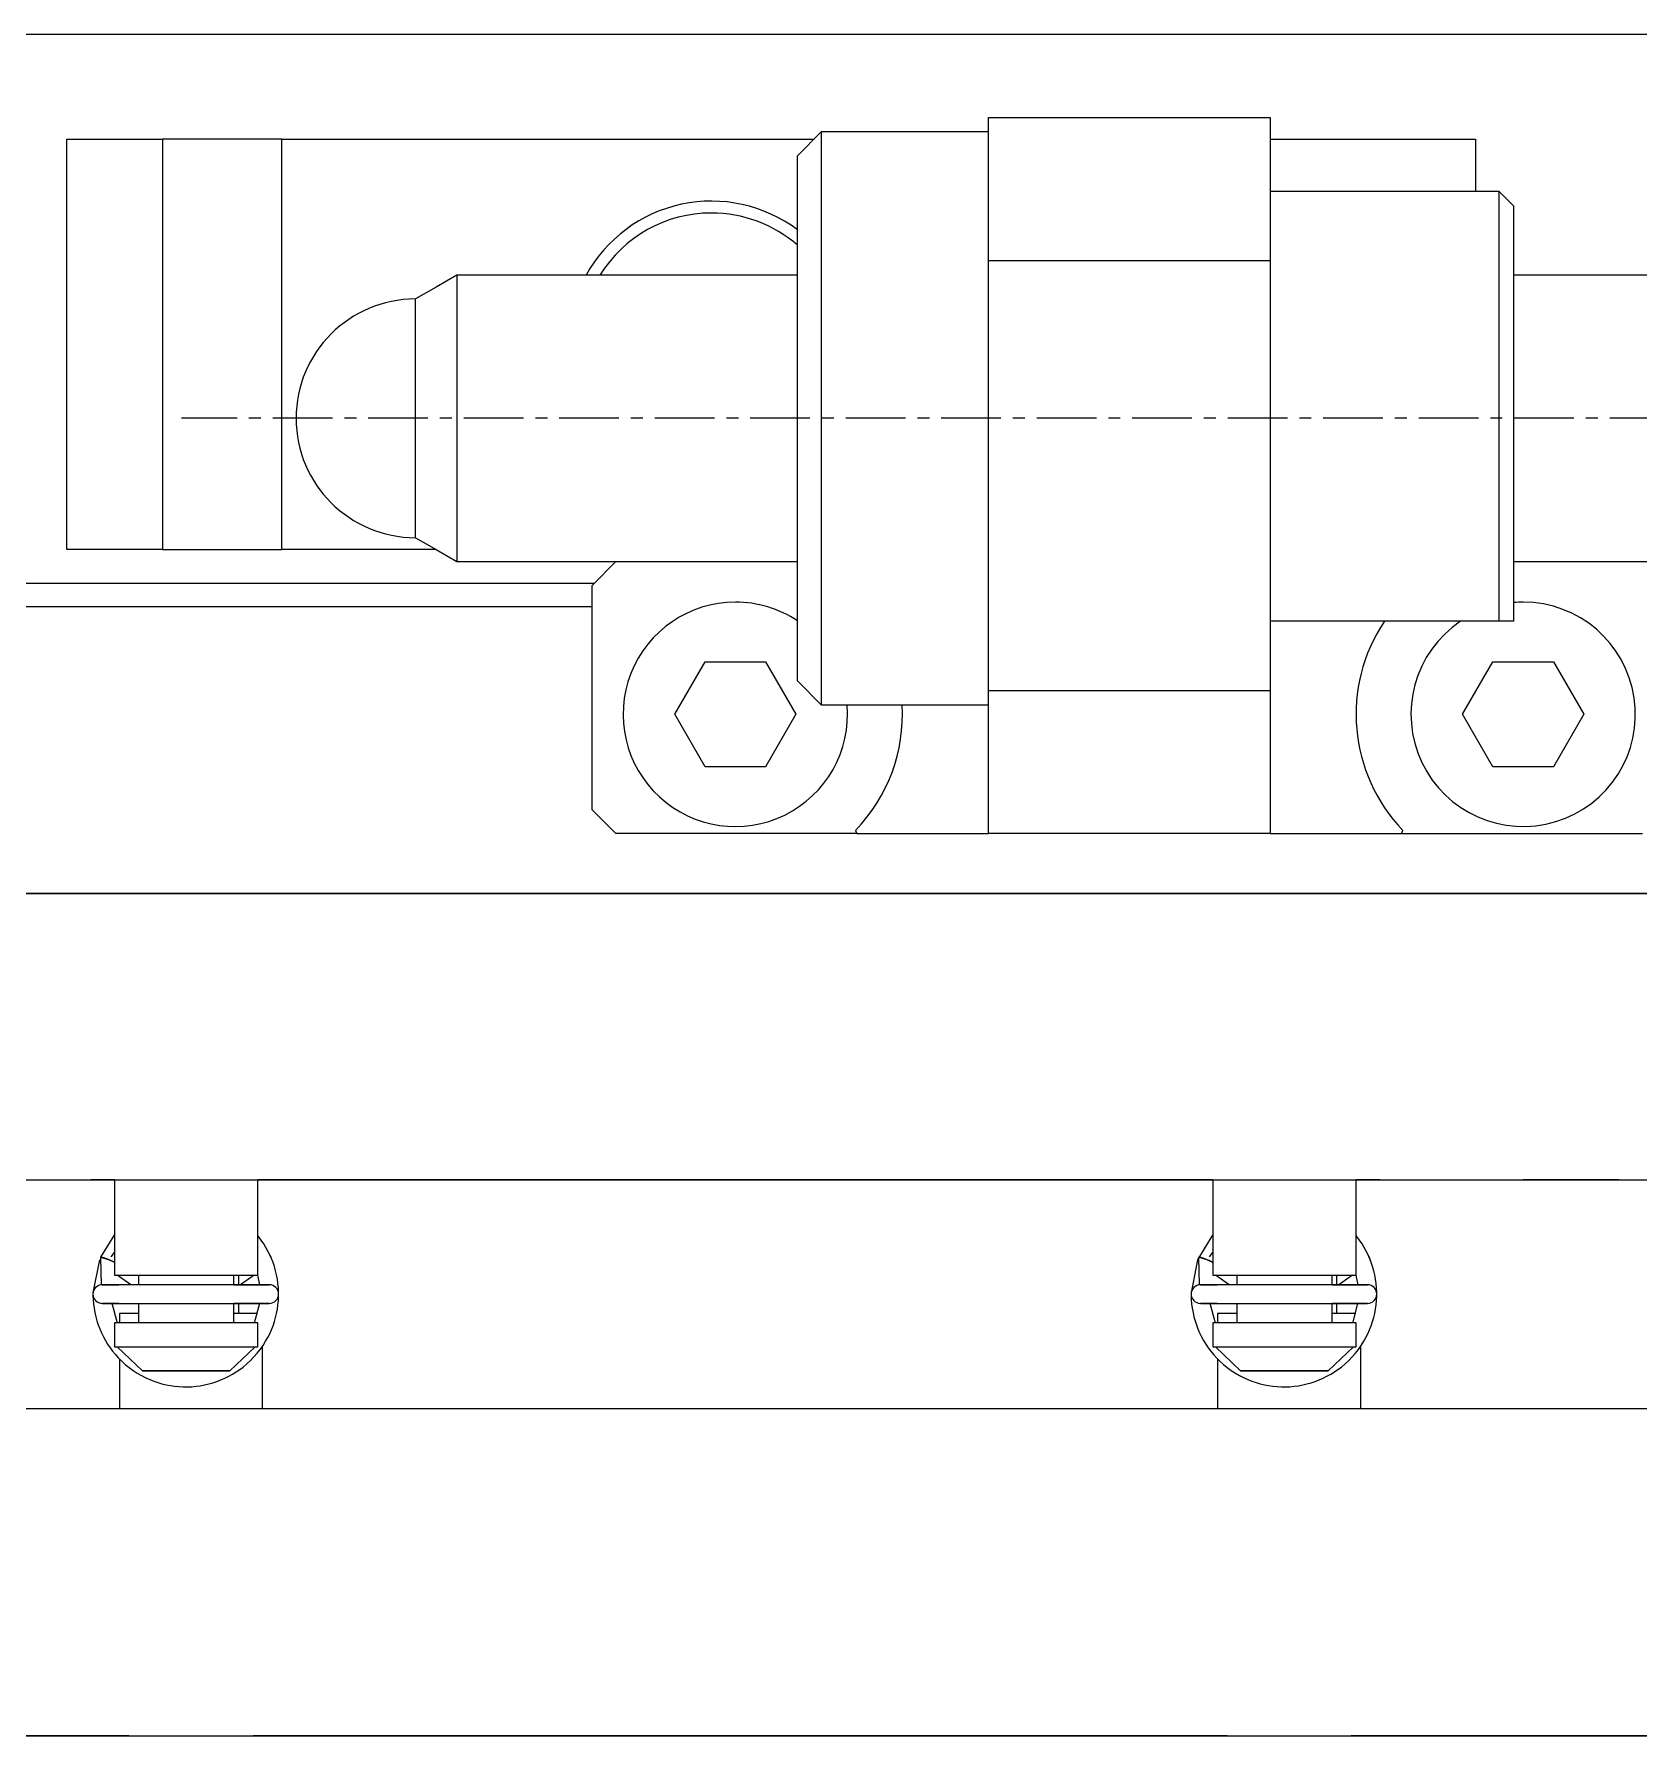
# Model space of a CAD drawing. Extents: x 570 to 820, y 66 to 265.
# Drawn here: x 606.12 to 639.73, y 115.5 to 151.15 of the extents above; entities that cross this region are included whole.
import ezdxf

# ---------------------------------------------------------------- set-up
doc = ezdxf.new("R2010")
doc.units = 0
doc.linetypes.add('CENTER', pattern=[2, 1.25, -0.25, 0.25, -0.25])
doc.layers.get('0').update_dxf_attribs({"linetype": 'CONTINUOUS'})
doc.layers.add('CENTER', color=1, linetype='CENTER')

msp = doc.modelspace()

# ---------------------------------------------------------------- linework, layer by layer
at = {"color": 7, "linetype": 'CONTINUOUS'}
for p, q in [((586.306, 151.153), (655.306, 151.153)), ((626.106, 146.403), (626.106, 149.403)), ((626.106, 149.403), (632.006, 149.403)), ((632.006, 149.403), (632.006, 146.403)), ((622.606, 149.103), (622.106, 148.603)), ((626.106, 149.103), (622.606, 149.103)), ((622.606, 149.103), (622.606, 137.103)), ((606.806, 140.353), (606.806, 148.953)), ((606.806, 148.953), (608.806, 148.953)), ((611.306, 148.953), (608.806, 148.953)), ((608.806, 148.953), (608.806, 140.353)), ((611.306, 148.953), (622.456, 148.953)), ((611.306, 140.353), (611.306, 148.953)), ((632.006, 148.953), (636.306, 148.953)), ((636.306, 148.953), (636.306, 147.853)), ((622.106, 137.603), (622.106, 148.603)), ((636.806, 147.853), (632.006, 147.853)), ((637.106, 147.553), (636.806, 147.853)), ((636.806, 138.853), (636.806, 147.853)), ((637.106, 147.553), (637.106, 138.853)), ((626.106, 137.403), (626.106, 146.403)), ((632.006, 146.403), (626.106, 146.403)), ((632.006, 146.403), (632.006, 137.403)), ((614.539, 145.853), (614.106, 145.603)), ((614.972, 146.103), (614.539, 145.853)), ((622.106, 146.103), (614.972, 146.103)), ((614.972, 146.103), (614.972, 143.075)), ((646.111, 146.103), (637.106, 146.103)), ((614.106, 143.08), (614.106, 145.603)), ((614.106, 140.603), (614.106, 143.08)), ((614.972, 143.075), (614.972, 140.103)), ((614.106, 140.603), (614.539, 140.353)), ((608.806, 140.353), (606.806, 140.353)), ((608.806, 140.353), (611.306, 140.353)), ((614.539, 140.353), (611.306, 140.353)), ((614.539, 140.353), (614.972, 140.103)), ((614.972, 140.103), (622.106, 140.103)), ((618.306, 140.103), (617.806, 139.603)), ((637.106, 140.103), (646.106, 140.103)), ((586.306, 139.653), (617.856, 139.653)), ((617.806, 134.903), (617.806, 139.603)), ((617.806, 139.153), (586.306, 139.153)), ((636.806, 138.853), (632.006, 138.853)), ((637.106, 138.853), (636.806, 138.853)), ((619.536, 136.903), (620.171, 138.003)), ((620.171, 138.003), (621.441, 138.003)), ((621.441, 138.003), (622.076, 136.903)), ((636.036, 136.903), (636.671, 138.003)), ((636.671, 138.003), (637.941, 138.003)), ((637.941, 138.003), (638.576, 136.903)), ((622.106, 137.603), (622.606, 137.103)), ((626.106, 134.403), (626.106, 137.403)), ((626.106, 137.403), (632.006, 137.403)), ((632.006, 137.403), (632.006, 134.403)), ((620.171, 135.803), (619.536, 136.903)), ((622.076, 136.903), (621.441, 135.803)), ((622.606, 137.103), (626.106, 137.103)), ((636.671, 135.803), (636.036, 136.903)), ((638.576, 136.903), (637.941, 135.803)), ((621.441, 135.803), (620.171, 135.803)), ((637.941, 135.803), (636.671, 135.803)), ((617.806, 134.903), (618.306, 134.403)), ((623.353, 134.403), (618.306, 134.403)), ((623.324, 134.472), (623.353, 134.403)), ((623.353, 134.403), (626.106, 134.403)), ((632.006, 134.403), (626.106, 134.403)), ((632.006, 134.403), (634.758, 134.403)), ((634.758, 134.403), (634.788, 134.472)), ((634.758, 134.403), (639.806, 134.403)), ((655.306, 133.153), (586.306, 133.153)), ((586.306, 133.153), (655.306, 133.153)), ((594.606, 127.153), (647.006, 127.153)), ((607.806, 127.153), (607.306, 127.153)), ((607.806, 127.153), (607.806, 125.153)), ((610.806, 125.153), (610.806, 127.153)), ((630.806, 127.153), (610.806, 127.153)), ((630.806, 127.153), (630.806, 125.153)), ((634.306, 127.153), (633.806, 127.153)), ((633.806, 125.153), (633.806, 127.153)), ((639.306, 127.153), (637.306, 127.153)), ((607.805, 126.006), (607.513, 125.534)), ((610.819, 125.967), (610.806, 125.983)), ((610.877, 125.89), (610.819, 125.967)), ((610.931, 125.81), (610.877, 125.89)), ((630.805, 126.006), (630.488, 125.473)), ((633.819, 125.967), (633.806, 125.983)), ((633.877, 125.89), (633.819, 125.967)), ((633.931, 125.81), (633.877, 125.89)), ((607.508, 125.524), (607.523, 124.953)), ((607.511, 125.529), (607.72, 125.472)), ((607.735, 125.541), (607.806, 125.629)), ((607.806, 125.702), (607.796, 125.68)), ((610.976, 125.737), (610.931, 125.81)), ((611.018, 125.661), (610.976, 125.737)), ((611.057, 125.582), (611.018, 125.661)), ((611.092, 125.502), (611.057, 125.582)), ((611.083, 125.524), (611.068, 125.558)), ((611.084, 125.523), (611.083, 125.523)), ((611.1, 125.484), (611.084, 125.524)), ((611.084, 125.521), (611.084, 125.523)), ((611.124, 125.418), (611.092, 125.502)), ((630.508, 125.524), (630.523, 124.953)), ((630.511, 125.529), (630.72, 125.472)), ((630.735, 125.541), (630.806, 125.629)), ((630.806, 125.702), (630.796, 125.68)), ((633.976, 125.737), (633.931, 125.81)), ((634.018, 125.661), (633.976, 125.737)), ((634.057, 125.582), (634.018, 125.661)), ((634.092, 125.502), (634.057, 125.582)), ((634.083, 125.524), (634.075, 125.542)), ((634.084, 125.523), (634.083, 125.523)), ((634.1, 125.484), (634.084, 125.524)), ((634.084, 125.521), (634.084, 125.523)), ((634.124, 125.418), (634.092, 125.502)), ((607.488, 125.473), (607.352, 124.788)), ((607.72, 125.472), (607.806, 125.429)), ((607.806, 125.153), (608.306, 125.153)), ((607.806, 125.153), (610.806, 125.153)), ((608.148, 124.954), (607.861, 125.153)), ((608.306, 125.153), (610.306, 125.153)), ((608.306, 125.153), (608.306, 124.954)), ((608.306, 125.153), (610.306, 125.153)), ((610.306, 125.153), (610.806, 125.153)), ((610.306, 124.954), (610.306, 125.153)), ((610.406, 124.954), (610.406, 125.153)), ((610.731, 125.153), (610.444, 124.954)), ((610.801, 125.153), (610.84, 124.954)), ((611.101, 125.48), (611.1, 125.484)), ((611.103, 125.476), (611.101, 125.48)), ((611.103, 125.474), (611.103, 125.476)), ((611.104, 125.472), (611.103, 125.474)), ((611.153, 125.333), (611.124, 125.418)), ((611.177, 125.247), (611.153, 125.333)), ((611.198, 125.159), (611.177, 125.247)), ((611.215, 125.071), (611.198, 125.159)), ((630.488, 125.473), (630.352, 124.788)), ((630.72, 125.472), (630.806, 125.429)), ((630.806, 125.153), (631.306, 125.153)), ((630.806, 125.153), (633.806, 125.153)), ((631.148, 124.954), (630.861, 125.153)), ((631.306, 125.153), (633.306, 125.153)), ((631.306, 125.153), (631.306, 124.954)), ((631.306, 125.153), (633.306, 125.153)), ((633.306, 125.153), (633.806, 125.153)), ((633.306, 124.954), (633.306, 125.153)), ((633.406, 124.954), (633.406, 125.153)), ((633.731, 125.153), (633.444, 124.954)), ((633.801, 125.153), (633.84, 124.954)), ((634.101, 125.48), (634.1, 125.484)), ((634.103, 125.476), (634.101, 125.48)), ((634.103, 125.474), (634.103, 125.476)), ((634.104, 125.472), (634.103, 125.474)), ((634.153, 125.333), (634.124, 125.418)), ((634.177, 125.247), (634.153, 125.333)), ((634.198, 125.159), (634.177, 125.247)), ((634.215, 125.071), (634.198, 125.159)), ((607.546, 124.954), (607.896, 124.954)), ((611.046, 124.954), (607.546, 124.954)), ((610.306, 124.954), (611.046, 124.954)), ((611.227, 124.982), (611.215, 125.071)), ((611.235, 124.892), (611.227, 124.982)), ((611.239, 124.802), (611.235, 124.892)), ((611.24, 124.784), (611.239, 124.802)), ((630.546, 124.954), (630.896, 124.954)), ((634.046, 124.954), (630.546, 124.954)), ((633.306, 124.954), (634.046, 124.954)), ((634.227, 124.982), (634.215, 125.071)), ((634.235, 124.892), (634.227, 124.982)), ((634.239, 124.802), (634.235, 124.892)), ((634.24, 124.784), (634.239, 124.802)), ((607.352, 124.736), (607.352, 124.731)), ((607.352, 124.731), (607.356, 124.641)), ((607.356, 124.641), (607.363, 124.551)), ((607.363, 124.551), (607.375, 124.462)), ((607.375, 124.462), (607.391, 124.373)), ((607.546, 124.564), (611.046, 124.564)), ((607.896, 124.564), (607.546, 124.564)), ((607.863, 124.152), (607.752, 124.564)), ((608.306, 124.564), (608.306, 124.153)), ((611.046, 124.564), (610.306, 124.564)), ((610.306, 124.153), (610.306, 124.564)), ((610.406, 124.353), (610.406, 124.564)), ((610.839, 124.564), (610.729, 124.152)), ((611.197, 124.355), (611.214, 124.443)), ((611.214, 124.443), (611.226, 124.533)), ((611.226, 124.533), (611.235, 124.622)), ((611.235, 124.622), (611.239, 124.712)), ((611.239, 124.712), (611.239, 124.733)), ((630.352, 124.736), (630.352, 124.731)), ((630.352, 124.731), (630.356, 124.641)), ((630.356, 124.641), (630.363, 124.551)), ((630.363, 124.551), (630.375, 124.462)), ((630.375, 124.462), (630.391, 124.373)), ((630.546, 124.564), (634.046, 124.564)), ((630.896, 124.564), (630.546, 124.564)), ((630.863, 124.152), (630.752, 124.564)), ((631.306, 124.564), (631.306, 124.153)), ((634.046, 124.564), (633.306, 124.564)), ((633.306, 124.153), (633.306, 124.564)), ((633.406, 124.353), (633.406, 124.564)), ((633.839, 124.564), (633.729, 124.152)), ((634.197, 124.355), (634.214, 124.443)), ((634.214, 124.443), (634.226, 124.533)), ((634.226, 124.533), (634.235, 124.622)), ((634.235, 124.622), (634.239, 124.712)), ((634.239, 124.712), (634.239, 124.733)), ((607.391, 124.373), (607.411, 124.285)), ((607.411, 124.285), (607.435, 124.199)), ((607.435, 124.199), (607.463, 124.113)), ((607.463, 124.113), (607.495, 124.029)), ((607.806, 124.153), (607.806, 123.653)), ((610.806, 124.153), (607.806, 124.153)), ((608.306, 124.353), (607.906, 124.353)), ((607.906, 124.353), (607.906, 124.153)), ((610.798, 124.353), (610.306, 124.353)), ((610.806, 123.653), (610.806, 124.153)), ((611.09, 124.012), (611.123, 124.095)), ((611.123, 124.095), (611.152, 124.181)), ((611.152, 124.181), (611.176, 124.267)), ((611.176, 124.267), (611.197, 124.355)), ((630.391, 124.373), (630.411, 124.285)), ((630.411, 124.285), (630.435, 124.199)), ((630.435, 124.199), (630.463, 124.113)), ((630.463, 124.113), (630.495, 124.029)), ((630.806, 124.153), (630.806, 123.653)), ((633.806, 124.153), (630.806, 124.153)), ((631.306, 124.353), (630.906, 124.353)), ((630.906, 124.353), (630.906, 124.153)), ((633.798, 124.353), (633.306, 124.353)), ((633.806, 123.653), (633.806, 124.153)), ((634.09, 124.012), (634.123, 124.095)), ((634.123, 124.095), (634.152, 124.181)), ((634.152, 124.181), (634.176, 124.267)), ((634.176, 124.267), (634.197, 124.355)), ((607.495, 124.029), (607.53, 123.946)), ((607.53, 123.946), (607.57, 123.865)), ((607.57, 123.865), (607.613, 123.786)), ((607.613, 123.786), (607.66, 123.71)), ((607.66, 123.71), (607.71, 123.635)), ((610.915, 123.683), (610.969, 123.77)), ((610.969, 123.77), (611.014, 123.849)), ((611.014, 123.849), (611.054, 123.929)), ((611.054, 123.929), (611.09, 124.012)), ((630.495, 124.029), (630.53, 123.946)), ((630.53, 123.946), (630.57, 123.865)), ((630.57, 123.865), (630.613, 123.786)), ((630.613, 123.786), (630.66, 123.71)), ((630.66, 123.71), (630.71, 123.635)), ((633.915, 123.683), (633.969, 123.77)), ((633.969, 123.77), (634.014, 123.849)), ((634.014, 123.849), (634.054, 123.929)), ((634.054, 123.929), (634.09, 124.012)), ((607.71, 123.635), (607.764, 123.563)), ((607.764, 123.563), (607.821, 123.493)), ((607.806, 123.653), (607.86, 123.653)), ((607.821, 123.493), (607.881, 123.426)), ((607.86, 123.653), (610.752, 123.653)), ((608.389, 123.153), (607.86, 123.653)), ((607.881, 123.426), (607.954, 123.353)), ((607.906, 123.402), (607.906, 122.353)), ((607.954, 123.353), (608.03, 123.284)), ((610.752, 123.653), (610.222, 123.153)), ((610.577, 123.297), (610.652, 123.367)), ((610.652, 123.367), (610.724, 123.441)), ((610.724, 123.441), (610.792, 123.518)), ((610.752, 123.653), (610.806, 123.653)), ((610.792, 123.518), (610.855, 123.599)), ((610.855, 123.599), (610.915, 123.683)), ((610.906, 122.353), (610.906, 123.671)), ((630.71, 123.635), (630.764, 123.563)), ((630.764, 123.563), (630.821, 123.493)), ((630.806, 123.653), (630.86, 123.653)), ((630.821, 123.493), (630.881, 123.426)), ((630.86, 123.653), (633.752, 123.653)), ((631.389, 123.153), (630.86, 123.653)), ((630.881, 123.426), (630.954, 123.353)), ((630.906, 123.402), (630.906, 122.353)), ((630.954, 123.353), (631.03, 123.284)), ((633.752, 123.653), (633.222, 123.153)), ((633.577, 123.297), (633.652, 123.367)), ((633.652, 123.367), (633.724, 123.441)), ((633.724, 123.441), (633.792, 123.518)), ((633.752, 123.653), (633.806, 123.653)), ((633.792, 123.518), (633.855, 123.599)), ((633.855, 123.599), (633.915, 123.683)), ((633.906, 122.353), (633.906, 123.671)), ((608.03, 123.284), (608.11, 123.219)), ((608.11, 123.219), (608.193, 123.159)), ((608.193, 123.159), (608.279, 123.103)), ((608.279, 123.103), (608.368, 123.051)), ((608.368, 123.051), (608.46, 123.004)), ((610.222, 123.153), (608.389, 123.153)), ((608.389, 123.153), (610.222, 123.153)), ((608.46, 123.004), (608.542, 122.967)), ((610.033, 122.961), (610.115, 122.997)), ((610.115, 122.997), (610.196, 123.036)), ((610.196, 123.036), (610.275, 123.08)), ((610.275, 123.08), (610.352, 123.127)), ((610.352, 123.127), (610.426, 123.177)), ((610.426, 123.177), (610.498, 123.231)), ((610.498, 123.231), (610.577, 123.297)), ((631.03, 123.284), (631.11, 123.219)), ((631.11, 123.219), (631.193, 123.159)), ((631.193, 123.159), (631.279, 123.103)), ((631.279, 123.103), (631.368, 123.051)), ((631.368, 123.051), (631.46, 123.004)), ((633.222, 123.153), (631.389, 123.153)), ((631.389, 123.153), (633.222, 123.153)), ((631.46, 123.004), (631.542, 122.967)), ((633.033, 122.961), (633.115, 122.997)), ((633.115, 122.997), (633.196, 123.036)), ((633.196, 123.036), (633.275, 123.08)), ((633.275, 123.08), (633.352, 123.127)), ((633.352, 123.127), (633.426, 123.177)), ((633.426, 123.177), (633.498, 123.231)), ((633.498, 123.231), (633.577, 123.297)), ((608.542, 122.967), (608.626, 122.935)), ((608.626, 122.935), (608.711, 122.906)), ((608.711, 122.906), (608.797, 122.881)), ((608.797, 122.881), (608.885, 122.86)), ((608.885, 122.86), (608.973, 122.843)), ((608.973, 122.843), (609.062, 122.83)), ((609.062, 122.83), (609.152, 122.821)), ((609.152, 122.821), (609.242, 122.816)), ((609.242, 122.816), (609.332, 122.816)), ((609.332, 122.816), (609.422, 122.819)), ((609.422, 122.819), (609.511, 122.827)), ((609.511, 122.827), (609.6, 122.839)), ((609.6, 122.839), (609.689, 122.855)), ((609.689, 122.855), (609.777, 122.876)), ((609.777, 122.876), (609.863, 122.9)), ((609.863, 122.9), (609.949, 122.928)), ((609.949, 122.928), (610.033, 122.961)), ((631.542, 122.967), (631.626, 122.935)), ((631.626, 122.935), (631.711, 122.906)), ((631.711, 122.906), (631.797, 122.881)), ((631.797, 122.881), (631.885, 122.86)), ((631.885, 122.86), (631.973, 122.843)), ((631.973, 122.843), (632.062, 122.83)), ((632.062, 122.83), (632.152, 122.821)), ((632.152, 122.821), (632.242, 122.816)), ((632.242, 122.816), (632.332, 122.816)), ((632.332, 122.816), (632.422, 122.819)), ((632.422, 122.819), (632.511, 122.827)), ((632.511, 122.827), (632.6, 122.839)), ((632.6, 122.839), (632.689, 122.855)), ((632.689, 122.855), (632.777, 122.876)), ((632.777, 122.876), (632.863, 122.9)), ((632.863, 122.9), (632.949, 122.928)), ((632.949, 122.928), (633.033, 122.961)), ((641.227, 122.353), (600.385, 122.353)), ((608.106, 115.503), (597.656, 115.503)), ((597.656, 115.503), (643.956, 115.503)), ((631.106, 115.503), (610.706, 115.503)), ((618.806, 115.503), (622.806, 115.503)), ((618.806, 115.503), (622.806, 115.503)), ((643.956, 115.503), (633.706, 115.503))]:
    msp.add_line(p, q, dxfattribs=at)
for points in [[(607.513, 125.527, 0), (607.513, 125.527, 0), (607.513, 125.527, 0), (607.513, 125.527, 0), (607.513, 125.527, 0), (607.513, 125.527, 0), (607.513, 125.527, 0), (607.513, 125.527, 0), (607.513, 125.527, 0), (607.513, 125.527, 0), (607.513, 125.527, 0), (607.513, 125.527, 0), (607.513, 125.527, 0), (607.513, 125.527, 0), (607.513, 125.527, 0), (607.513, 125.527, 0), (607.513, 125.527, 0), (607.513, 125.527, 0), (607.513, 125.527, 0), (607.513, 125.527, 0), (607.513, 125.527, 0), (607.513, 125.527, 0), (607.513, 125.527, 0), (607.511, 125.527, 0), (607.511, 125.527, 0), (607.511, 125.527, 0), (607.511, 125.527, 0), (607.511, 125.527, 0), (607.511, 125.527, 0), (607.511, 125.527, 0), (607.511, 125.527, 0), (607.511, 125.527, 0), (607.511, 125.527, 0), (607.511, 125.527, 0), (607.511, 125.527, 0), (607.511, 125.527, 0), (607.511, 125.527, 0), (607.511, 125.527, 0), (607.511, 125.527, 0), (607.511, 125.527, 0), (607.511, 125.527, 0), (607.511, 125.527, 0), (607.511, 125.527, 0), (607.511, 125.527, 0), (607.511, 125.526, 0), (607.511, 125.526, 0), (607.511, 125.526, 0), (607.511, 125.526, 0), (607.511, 125.526, 0), (607.511, 125.526, 0), (607.511, 125.526, 0), (607.511, 125.526, 0), (607.511, 125.526, 0), (607.511, 125.526, 0), (607.509, 125.526, 0), (607.509, 125.526, 0), (607.509, 125.526, 0), (607.509, 125.526, 0), (607.509, 125.526, 0), (607.509, 125.526, 0), (607.509, 125.526, 0), (607.509, 125.526, 0), (607.509, 125.526, 0), (607.509, 125.526, 0), (607.509, 125.526, 0), (607.509, 125.526, 0), (607.509, 125.526, 0), (607.509, 125.526, 0), (607.509, 125.526, 0), (607.509, 125.526, 0), (607.509, 125.526, 0), (607.509, 125.526, 0), (607.509, 125.526, 0), (607.509, 125.526, 0), (607.509, 125.526, 0), (607.509, 125.525, 0), (607.509, 125.525, 0), (607.509, 125.525, 0), (607.509, 125.525, 0), (607.509, 125.525, 0), (607.509, 125.525, 0), (607.509, 125.525, 0), (607.509, 125.525, 0), (607.509, 125.525, 0), (607.509, 125.525, 0), (607.509, 125.525, 0), (607.509, 125.525, 0), (607.509, 125.525, 0), (607.509, 125.525, 0), (607.509, 125.525, 0), (607.509, 125.525, 0), (607.509, 125.525, 0), (607.509, 125.525, 0), (607.509, 125.525, 0), (607.509, 125.525, 0), (607.509, 125.525, 0), (607.509, 125.525, 0), (607.509, 125.525, 0), (607.509, 125.525, 0), (607.509, 125.525, 0), (607.509, 125.524, 0), (607.509, 125.524, 0), (607.509, 125.524, 0), (607.509, 125.524, 0), (607.509, 125.524, 0), (607.509, 125.524, 0), (607.509, 125.524, 0), (607.509, 125.524, 0), (607.509, 125.524, 0), (607.509, 125.524, 0), (607.509, 125.524, 0), (607.509, 125.524, 0), (607.509, 125.524, 0), (607.509, 125.524, 0), (607.509, 125.524, 0), (607.509, 125.524, 0), (607.509, 125.524, 0), (607.509, 125.524, 0), (607.509, 125.524, 0), (607.509, 125.524, 0), (607.509, 125.524, 0), (607.509, 125.523, 0), (607.509, 125.523, 0), (607.509, 125.523, 0), (607.509, 125.523, 0), (607.509, 125.523, 0), (607.509, 125.523, 0), (607.509, 125.523, 0), (607.509, 125.523, 0)], [(607.807, 125.418, 0), (607.805, 125.419, 0), (607.801, 125.421, 0), (607.799, 125.422, 0), (607.797, 125.423, 0), (607.795, 125.424, 0), (607.793, 125.425, 0), (607.791, 125.427, 0), (607.789, 125.428, 0), (607.785, 125.429, 0), (607.783, 125.43, 0), (607.781, 125.432, 0), (607.779, 125.433, 0), (607.777, 125.434, 0), (607.773, 125.435, 0), (607.771, 125.437, 0), (607.769, 125.438, 0), (607.765, 125.439, 0), (607.763, 125.44, 0), (607.761, 125.442, 0), (607.759, 125.443, 0), (607.755, 125.444, 0), (607.753, 125.446, 0), (607.751, 125.447, 0), (607.747, 125.448, 0), (607.745, 125.449, 0), (607.743, 125.451, 0), (607.739, 125.452, 0), (607.737, 125.453, 0), (607.733, 125.455, 0), (607.731, 125.456, 0), (607.729, 125.457, 0), (607.725, 125.458, 0), (607.723, 125.46, 0), (607.719, 125.461, 0), (607.717, 125.462, 0), (607.715, 125.463, 0), (607.711, 125.465, 0), (607.709, 125.466, 0), (607.705, 125.467, 0), (607.703, 125.468, 0), (607.699, 125.47, 0), (607.697, 125.471, 0), (607.695, 125.472, 0), (607.691, 125.473, 0), (607.689, 125.474, 0), (607.685, 125.476, 0), (607.683, 125.477, 0), (607.679, 125.478, 0), (607.677, 125.479, 0), (607.675, 125.48, 0), (607.671, 125.481, 0), (607.669, 125.483, 0), (607.665, 125.484, 0), (607.663, 125.485, 0), (607.661, 125.486, 0), (607.657, 125.487, 0), (607.655, 125.488, 0), (607.651, 125.489, 0), (607.649, 125.49, 0), (607.645, 125.492, 0), (607.643, 125.493, 0), (607.641, 125.494, 0), (607.637, 125.495, 0), (607.635, 125.496, 0), (607.633, 125.497, 0), (607.629, 125.498, 0), (607.627, 125.499, 0), (607.625, 125.5, 0), (607.621, 125.501, 0), (607.619, 125.502, 0), (607.617, 125.503, 0), (607.613, 125.503, 0), (607.611, 125.504, 0), (607.609, 125.505, 0), (607.605, 125.506, 0), (607.603, 125.507, 0), (607.601, 125.508, 0), (607.599, 125.509, 0), (607.595, 125.509, 0), (607.593, 125.51, 0), (607.591, 125.511, 0), (607.589, 125.512, 0), (607.587, 125.513, 0), (607.583, 125.513, 0), (607.581, 125.514, 0), (607.579, 125.515, 0), (607.577, 125.515, 0), (607.575, 125.516, 0), (607.573, 125.517, 0), (607.571, 125.517, 0), (607.569, 125.518, 0), (607.567, 125.519, 0), (607.563, 125.519, 0), (607.561, 125.52, 0), (607.559, 125.52, 0), (607.557, 125.521, 0), (607.555, 125.521, 0), (607.553, 125.522, 0), (607.553, 125.522, 0), (607.551, 125.523, 0), (607.549, 125.523, 0), (607.547, 125.524, 0), (607.545, 125.524, 0), (607.543, 125.524, 0), (607.541, 125.525, 0), (607.539, 125.525, 0), (607.539, 125.525, 0), (607.537, 125.526, 0), (607.535, 125.526, 0), (607.533, 125.526, 0), (607.533, 125.526, 0), (607.531, 125.527, 0), (607.529, 125.527, 0), (607.529, 125.527, 0), (607.527, 125.527, 0), (607.525, 125.527, 0), (607.525, 125.527, 0), (607.523, 125.528, 0), (607.521, 125.528, 0), (607.521, 125.528, 0), (607.519, 125.528, 0), (607.519, 125.528, 0), (607.517, 125.528, 0), (607.517, 125.528, 0), (607.517, 125.528, 0), (607.515, 125.528, 0), (607.515, 125.528, 0), (607.513, 125.527, 0)], [(611.085, 125.523, 0), (611.085, 125.523, 0), (611.085, 125.523, 0), (611.085, 125.523, 0), (611.085, 125.523, 0), (611.085, 125.523, 0), (611.085, 125.523, 0), (611.085, 125.523, 0), (611.085, 125.523, 0), (611.085, 125.523, 0), (611.085, 125.523, 0), (611.085, 125.523, 0), (611.085, 125.523, 0), (611.085, 125.523, 0), (611.085, 125.523, 0), (611.085, 125.523, 0), (611.085, 125.523, 0), (611.085, 125.523, 0), (611.085, 125.523, 0), (611.085, 125.523, 0), (611.085, 125.523, 0), (611.085, 125.523, 0), (611.085, 125.523, 0), (611.085, 125.523, 0), (611.085, 125.523, 0), (611.085, 125.523, 0), (611.085, 125.523, 0), (611.085, 125.523, 0), (611.085, 125.523, 0), (611.085, 125.523, 0), (611.085, 125.523, 0), (611.085, 125.523, 0), (611.085, 125.523, 0), (611.085, 125.523, 0), (611.085, 125.523, 0), (611.085, 125.523, 0), (611.085, 125.524, 0), (611.085, 125.524, 0), (611.085, 125.524, 0), (611.085, 125.524, 0), (611.085, 125.524, 0), (611.085, 125.524, 0), (611.085, 125.524, 0), (611.085, 125.524, 0), (611.085, 125.524, 0), (611.085, 125.524, 0), (611.085, 125.524, 0), (611.085, 125.524, 0), (611.085, 125.524, 0), (611.085, 125.524, 0), (611.085, 125.524, 0), (611.085, 125.524, 0), (611.085, 125.524, 0), (611.085, 125.524, 0), (611.085, 125.524, 0), (611.085, 125.524, 0), (611.085, 125.524, 0), (611.085, 125.524, 0), (611.085, 125.524, 0), (611.085, 125.524, 0), (611.085, 125.524, 0), (611.085, 125.524, 0), (611.085, 125.524, 0), (611.085, 125.524, 0), (611.085, 125.524, 0), (611.085, 125.524, 0), (611.085, 125.524, 0), (611.085, 125.524, 0), (611.085, 125.524, 0), (611.085, 125.524, 0), (611.085, 125.524, 0), (611.085, 125.524, 0), (611.085, 125.524, 0), (611.085, 125.524, 0), (611.085, 125.524, 0), (611.085, 125.524, 0), (611.085, 125.524, 0), (611.085, 125.524, 0), (611.085, 125.524, 0), (611.085, 125.524, 0), (611.085, 125.524, 0), (611.085, 125.524, 0), (611.085, 125.524, 0), (611.085, 125.524, 0), (611.085, 125.524, 0), (611.085, 125.524, 0), (611.085, 125.524, 0), (611.085, 125.524, 0), (611.085, 125.524, 0), (611.085, 125.524, 0), (611.085, 125.524, 0), (611.085, 125.524, 0), (611.085, 125.524, 0), (611.085, 125.524, 0), (611.085, 125.524, 0), (611.085, 125.524, 0), (611.085, 125.524, 0), (611.085, 125.524, 0), (611.085, 125.524, 0), (611.085, 125.524, 0), (611.085, 125.524, 0), (611.085, 125.524, 0), (611.085, 125.524, 0), (611.085, 125.524, 0), (611.085, 125.524, 0), (611.085, 125.524, 0), (611.085, 125.524, 0), (611.085, 125.524, 0), (611.085, 125.524, 0), (611.085, 125.524, 0), (611.085, 125.524, 0), (611.085, 125.524, 0), (611.085, 125.524, 0), (611.085, 125.524, 0), (611.085, 125.524, 0), (611.085, 125.524, 0), (611.085, 125.524, 0), (611.085, 125.524, 0), (611.085, 125.524, 0), (611.085, 125.524, 0), (611.085, 125.524, 0), (611.085, 125.524, 0), (611.085, 125.524, 0), (611.085, 125.524, 0), (611.085, 125.524, 0), (611.085, 125.524, 0), (611.085, 125.524, 0), (611.085, 125.524, 0), (611.085, 125.524, 0)], [(630.513, 125.527, 0), (630.513, 125.527, 0), (630.513, 125.527, 0), (630.513, 125.527, 0), (630.513, 125.527, 0), (630.513, 125.527, 0), (630.513, 125.527, 0), (630.513, 125.527, 0), (630.513, 125.527, 0), (630.513, 125.527, 0), (630.513, 125.527, 0), (630.513, 125.527, 0), (630.513, 125.527, 0), (630.513, 125.527, 0), (630.513, 125.527, 0), (630.513, 125.527, 0), (630.513, 125.527, 0), (630.513, 125.527, 0), (630.513, 125.527, 0), (630.513, 125.527, 0), (630.513, 125.527, 0), (630.513, 125.527, 0), (630.513, 125.527, 0), (630.511, 125.527, 0), (630.511, 125.527, 0), (630.511, 125.527, 0), (630.511, 125.527, 0), (630.511, 125.527, 0), (630.511, 125.527, 0), (630.511, 125.527, 0), (630.511, 125.527, 0), (630.511, 125.527, 0), (630.511, 125.527, 0), (630.511, 125.527, 0), (630.511, 125.527, 0), (630.511, 125.527, 0), (630.511, 125.527, 0), (630.511, 125.527, 0), (630.511, 125.527, 0), (630.511, 125.527, 0), (630.511, 125.527, 0), (630.511, 125.527, 0), (630.511, 125.527, 0), (630.511, 125.527, 0), (630.511, 125.526, 0), (630.511, 125.526, 0), (630.511, 125.526, 0), (630.511, 125.526, 0), (630.511, 125.526, 0), (630.511, 125.526, 0), (630.511, 125.526, 0), (630.511, 125.526, 0), (630.511, 125.526, 0), (630.511, 125.526, 0), (630.509, 125.526, 0), (630.509, 125.526, 0), (630.509, 125.526, 0), (630.509, 125.526, 0), (630.509, 125.526, 0), (630.509, 125.526, 0), (630.509, 125.526, 0), (630.509, 125.526, 0), (630.509, 125.526, 0), (630.509, 125.526, 0), (630.509, 125.526, 0), (630.509, 125.526, 0), (630.509, 125.526, 0), (630.509, 125.526, 0), (630.509, 125.526, 0), (630.509, 125.526, 0), (630.509, 125.526, 0), (630.509, 125.526, 0), (630.509, 125.526, 0), (630.509, 125.526, 0), (630.509, 125.526, 0), (630.509, 125.525, 0), (630.509, 125.525, 0), (630.509, 125.525, 0), (630.509, 125.525, 0), (630.509, 125.525, 0), (630.509, 125.525, 0), (630.509, 125.525, 0), (630.509, 125.525, 0), (630.509, 125.525, 0), (630.509, 125.525, 0), (630.509, 125.525, 0), (630.509, 125.525, 0), (630.509, 125.525, 0), (630.509, 125.525, 0), (630.509, 125.525, 0), (630.509, 125.525, 0), (630.509, 125.525, 0), (630.509, 125.525, 0), (630.509, 125.525, 0), (630.509, 125.525, 0), (630.509, 125.525, 0), (630.509, 125.525, 0), (630.509, 125.525, 0), (630.509, 125.525, 0), (630.509, 125.525, 0), (630.509, 125.524, 0), (630.509, 125.524, 0), (630.509, 125.524, 0), (630.509, 125.524, 0), (630.509, 125.524, 0), (630.509, 125.524, 0), (630.509, 125.524, 0), (630.509, 125.524, 0), (630.509, 125.524, 0), (630.509, 125.524, 0), (630.509, 125.524, 0), (630.509, 125.524, 0), (630.509, 125.524, 0), (630.509, 125.524, 0), (630.509, 125.524, 0), (630.509, 125.524, 0), (630.509, 125.524, 0), (630.509, 125.524, 0), (630.509, 125.524, 0), (630.509, 125.524, 0), (630.509, 125.524, 0), (630.509, 125.523, 0), (630.509, 125.523, 0), (630.509, 125.523, 0), (630.509, 125.523, 0), (630.509, 125.523, 0), (630.509, 125.523, 0), (630.509, 125.523, 0), (630.509, 125.523, 0)], [(630.807, 125.418, 0), (630.805, 125.419, 0), (630.801, 125.421, 0), (630.799, 125.422, 0), (630.797, 125.423, 0), (630.795, 125.424, 0), (630.793, 125.425, 0), (630.791, 125.427, 0), (630.789, 125.428, 0), (630.785, 125.429, 0), (630.783, 125.43, 0), (630.781, 125.432, 0), (630.779, 125.433, 0), (630.777, 125.434, 0), (630.773, 125.435, 0), (630.771, 125.437, 0), (630.769, 125.438, 0), (630.765, 125.439, 0), (630.763, 125.44, 0), (630.761, 125.442, 0), (630.759, 125.443, 0), (630.755, 125.444, 0), (630.753, 125.446, 0), (630.751, 125.447, 0), (630.747, 125.448, 0), (630.745, 125.449, 0), (630.743, 125.451, 0), (630.739, 125.452, 0), (630.737, 125.453, 0), (630.733, 125.455, 0), (630.731, 125.456, 0), (630.729, 125.457, 0), (630.725, 125.458, 0), (630.723, 125.46, 0), (630.719, 125.461, 0), (630.717, 125.462, 0), (630.715, 125.463, 0), (630.711, 125.465, 0), (630.709, 125.466, 0), (630.705, 125.467, 0), (630.703, 125.468, 0), (630.699, 125.47, 0), (630.697, 125.471, 0), (630.695, 125.472, 0), (630.691, 125.473, 0), (630.689, 125.474, 0), (630.685, 125.476, 0), (630.683, 125.477, 0), (630.679, 125.478, 0), (630.677, 125.479, 0), (630.675, 125.48, 0), (630.671, 125.481, 0), (630.669, 125.483, 0), (630.665, 125.484, 0), (630.663, 125.485, 0), (630.661, 125.486, 0), (630.657, 125.487, 0), (630.655, 125.488, 0), (630.651, 125.489, 0), (630.649, 125.49, 0), (630.645, 125.492, 0), (630.643, 125.493, 0), (630.641, 125.494, 0), (630.637, 125.495, 0), (630.635, 125.496, 0), (630.633, 125.497, 0), (630.629, 125.498, 0), (630.627, 125.499, 0), (630.625, 125.5, 0), (630.621, 125.501, 0), (630.619, 125.502, 0), (630.617, 125.503, 0), (630.613, 125.503, 0), (630.611, 125.504, 0), (630.609, 125.505, 0), (630.605, 125.506, 0), (630.603, 125.507, 0), (630.601, 125.508, 0), (630.599, 125.509, 0), (630.595, 125.509, 0), (630.593, 125.51, 0), (630.591, 125.511, 0), (630.589, 125.512, 0), (630.587, 125.513, 0), (630.583, 125.513, 0), (630.581, 125.514, 0), (630.579, 125.515, 0), (630.577, 125.515, 0), (630.575, 125.516, 0), (630.573, 125.517, 0), (630.571, 125.517, 0), (630.569, 125.518, 0), (630.567, 125.519, 0), (630.563, 125.519, 0), (630.561, 125.52, 0), (630.559, 125.52, 0), (630.557, 125.521, 0), (630.555, 125.521, 0), (630.553, 125.522, 0), (630.553, 125.522, 0), (630.551, 125.523, 0), (630.549, 125.523, 0), (630.547, 125.524, 0), (630.545, 125.524, 0), (630.543, 125.524, 0), (630.541, 125.525, 0), (630.539, 125.525, 0), (630.539, 125.525, 0), (630.537, 125.526, 0), (630.535, 125.526, 0), (630.533, 125.526, 0), (630.533, 125.526, 0), (630.531, 125.527, 0), (630.529, 125.527, 0), (630.529, 125.527, 0), (630.527, 125.527, 0), (630.525, 125.527, 0), (630.525, 125.527, 0), (630.523, 125.528, 0), (630.521, 125.528, 0), (630.521, 125.528, 0), (630.519, 125.528, 0), (630.519, 125.528, 0), (630.517, 125.528, 0), (630.517, 125.528, 0), (630.517, 125.528, 0), (630.515, 125.528, 0), (630.515, 125.528, 0), (630.513, 125.527, 0)], [(634.085, 125.523, 0), (634.085, 125.523, 0), (634.085, 125.523, 0), (634.085, 125.523, 0), (634.085, 125.523, 0), (634.085, 125.523, 0), (634.085, 125.523, 0), (634.085, 125.523, 0), (634.085, 125.523, 0), (634.085, 125.523, 0), (634.085, 125.523, 0), (634.085, 125.523, 0), (634.085, 125.523, 0), (634.085, 125.523, 0), (634.085, 125.523, 0), (634.085, 125.523, 0), (634.085, 125.523, 0), (634.085, 125.523, 0), (634.085, 125.523, 0), (634.085, 125.523, 0), (634.085, 125.523, 0), (634.085, 125.523, 0), (634.085, 125.523, 0), (634.085, 125.523, 0), (634.085, 125.523, 0), (634.085, 125.523, 0), (634.085, 125.523, 0), (634.085, 125.523, 0), (634.085, 125.523, 0), (634.085, 125.523, 0), (634.085, 125.523, 0), (634.085, 125.523, 0), (634.085, 125.523, 0), (634.085, 125.523, 0), (634.085, 125.523, 0), (634.085, 125.523, 0), (634.085, 125.524, 0), (634.085, 125.524, 0), (634.085, 125.524, 0), (634.085, 125.524, 0), (634.085, 125.524, 0), (634.085, 125.524, 0), (634.085, 125.524, 0), (634.085, 125.524, 0), (634.085, 125.524, 0), (634.085, 125.524, 0), (634.085, 125.524, 0), (634.085, 125.524, 0), (634.085, 125.524, 0), (634.085, 125.524, 0), (634.085, 125.524, 0), (634.085, 125.524, 0), (634.085, 125.524, 0), (634.085, 125.524, 0), (634.085, 125.524, 0), (634.085, 125.524, 0), (634.085, 125.524, 0), (634.085, 125.524, 0), (634.085, 125.524, 0), (634.085, 125.524, 0), (634.085, 125.524, 0), (634.085, 125.524, 0), (634.085, 125.524, 0), (634.085, 125.524, 0), (634.085, 125.524, 0), (634.085, 125.524, 0), (634.085, 125.524, 0), (634.085, 125.524, 0), (634.085, 125.524, 0), (634.085, 125.524, 0), (634.085, 125.524, 0), (634.085, 125.524, 0), (634.085, 125.524, 0), (634.085, 125.524, 0), (634.085, 125.524, 0), (634.085, 125.524, 0), (634.085, 125.524, 0), (634.085, 125.524, 0), (634.085, 125.524, 0), (634.085, 125.524, 0), (634.085, 125.524, 0), (634.085, 125.524, 0), (634.085, 125.524, 0), (634.085, 125.524, 0), (634.085, 125.524, 0), (634.085, 125.524, 0), (634.085, 125.524, 0), (634.085, 125.524, 0), (634.085, 125.524, 0), (634.085, 125.524, 0), (634.085, 125.524, 0), (634.085, 125.524, 0), (634.085, 125.524, 0), (634.085, 125.524, 0), (634.085, 125.524, 0), (634.085, 125.524, 0), (634.085, 125.524, 0), (634.085, 125.524, 0), (634.085, 125.524, 0), (634.085, 125.524, 0), (634.085, 125.524, 0), (634.085, 125.524, 0), (634.085, 125.524, 0), (634.085, 125.524, 0), (634.085, 125.524, 0), (634.085, 125.524, 0), (634.085, 125.524, 0), (634.085, 125.524, 0), (634.085, 125.524, 0), (634.085, 125.524, 0), (634.085, 125.524, 0), (634.085, 125.524, 0), (634.085, 125.524, 0), (634.085, 125.524, 0), (634.085, 125.524, 0), (634.085, 125.524, 0), (634.085, 125.524, 0), (634.085, 125.524, 0), (634.085, 125.524, 0), (634.085, 125.524, 0), (634.085, 125.524, 0), (634.085, 125.524, 0), (634.085, 125.524, 0), (634.085, 125.524, 0), (634.085, 125.524, 0), (634.085, 125.524, 0), (634.085, 125.524, 0), (634.085, 125.524, 0), (634.085, 125.524, 0)]]:
    msp.add_polyline3d(points, dxfattribs=at)
for centre, radius, start, end in [((620.306, 144.653), 3, 53.1301, 151.0967), ((620.306, 144.653), 2.75, 90, 148.1786), ((620.306, 144.653), 2.75, 49.1148, 90), ((614.106, 143.103), 2.5, 90, 270), ((620.806, 136.903), 2.35, 90, 4.8821), ((620.806, 136.903), 2.35, 56.4138, 90), ((637.306, 136.903), 2.35, 123.9231, 90), ((637.306, 136.903), 2.35, 90, 94.8821), ((637.306, 136.903), 3.5, 146.1416, 223.989), ((620.806, 136.903), 3.5, 316.011, 3.2758), ((607.546, 124.759), 0.195, 90, 270), ((611.046, 124.759), 0.195, 270, 90), ((630.546, 124.759), 0.195, 90, 270), ((634.046, 124.759), 0.195, 270, 90)]:
    msp.add_arc(centre, radius, start, end, dxfattribs=at)
at = {"layer": 'CENTER', "color": 1, "linetype": 'CENTER'}
msp.add_line((658.369, 143.103), (609.208, 143.103), dxfattribs=at)

doc.saveas('drawing.dxf')
